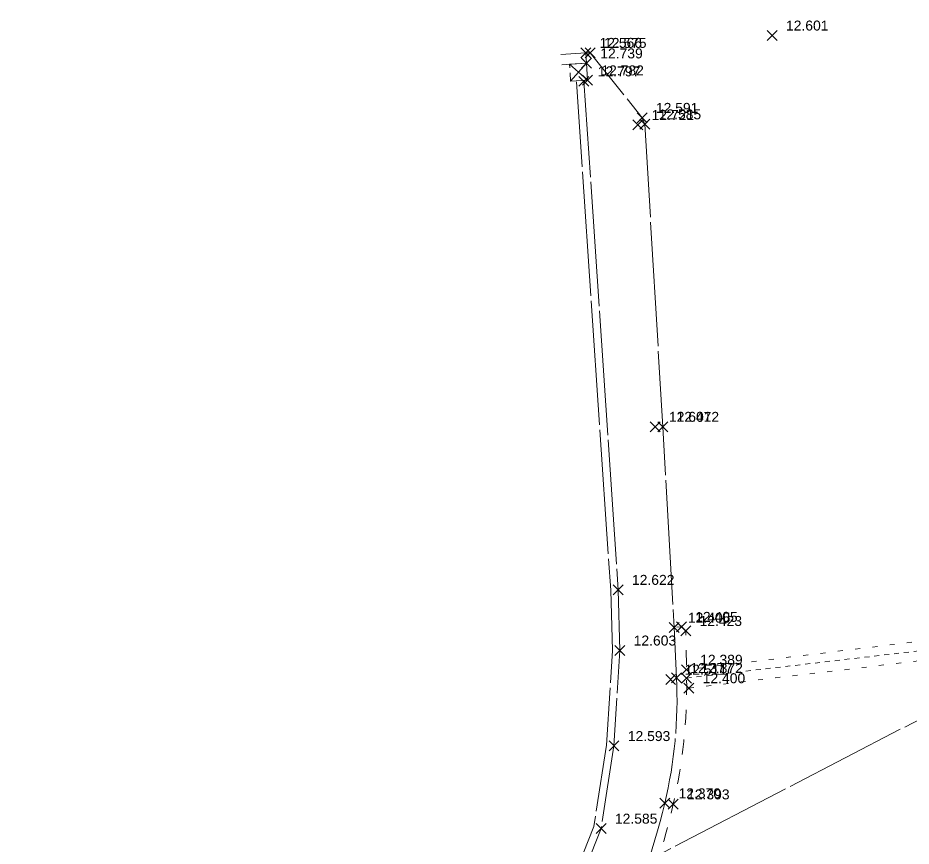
# Model space of a CAD drawing. Header units: metres. Extents: x 1224602 to 1224842, y 7187490 to 7187733.
# Drawn here: x 1224777.69 to 1224795.65, y 7187713.89 to 7187730.54 of the extents above; entities that cross this region are included whole.
import ezdxf

# ---------------------------------------------------------------- set-up
doc = ezdxf.new("R2010")
doc.units = ezdxf.units.M
doc.header["$PDMODE"] = 3
doc.header["$PDSIZE"] = 0.1
for name, pattern in [('LL_0822', [2.5, 2.5, 0]), ('LL_0824', [0.35, 0.1, -0.25]), ('LL_0827', [0.2, 0.1, -0.1]), ('LL_0829', [0.6, 0.3, -0.3]), ('SL_1146', [2.5, 2.5, 0]), ('Socle_Continu', [2.5, 2.5, 0]), ('YL_2901', [2.5, 2.5, 0])]:
    doc.linetypes.add(name, pattern=pattern)
for name, color, linetype, lineweight in [('CLOTU_SCS', 212, 'Socle_Continu', 13), ('SIGTA_SCI', 7, 'Socle_Continu', 13), ('SIGTO_SCI', 255, 'Socle_Continu', 13), ('VOIRI_SCS', 7, 'Socle_Continu', 13)]:
    doc.layers.add(name, color=color, linetype=linetype, lineweight=lineweight)
doc.layers.add('SIGTS_PSS', color=7, linetype='Socle_Continu', lineweight=13, true_color=0x9966cc)
doc.styles.get("Standard").update_dxf_attribs({"font": 'arial.ttf'})

# ---------------------------------------------------------------- blocks, each defined once
blk = doc.blocks.new('YP_1521')
at = {"layer": 'SIGTO_SCI', "color": 7, "linetype": 'Socle_Continu'}
blk.add_point((0, 0), dxfattribs=at)
at = {"layer": 'SIGTA_SCI', "linetype": 'Socle_Continu'}
blk.add_attdef('ALT', (0.278, 0.099), '', height=0.2, dxfattribs=at)
at = {"layer": 'SIGTA_SCI', "linetype": 'Socle_Continu', "flags": 9}
blk.add_attdef('CALQUE_ALT', (1.69, -1.18), '', height=0.2, dxfattribs=at)
at = {"layer": 'SIGTO_SCI', "linetype": 'Socle_Continu', "flags": 9}
for tag, p in [('ID', (1.69, 0.105)), ('NATURE', (1.69, -0.216)), ('FAMILLE', (1.69, -0.538)), ('CALQUE', (1.69, -0.859)), ('PCRS', (1.69, -1.823))]:
    blk.add_attdef(tag, p, '', height=0.2, dxfattribs=at)
blk = doc.blocks.new('SP_1162')
at = {"layer": 'CLOTU_SCS', "linetype": 'Socle_Continu'}
for p, q in [((0, 0), (1, 1)), ((0, 1), (1, 0))]:
    blk.add_line(p, q, dxfattribs=at)
at = {"layer": 'CLOTU_SCS', "linetype": 'Socle_Continu', "flags": 128}
blk.add_lwpolyline([(1, 0), (0, 0), (0, 1), (1, 1)], close=True, dxfattribs=at)
at = {"layer": 'CLOTU_SCS', "linetype": 'Socle_Continu', "flags": 9}
for tag, p in [('NATURE', (1.089, -0.022)), ('ID', (1.089, 0.299)), ('CALQUE', (1.089, -0.665)), ('FAMILLE', (1.089, -0.344)), ('PCRS', (1.089, -0.986))]:
    blk.add_attdef(tag, p, '', height=0.2, dxfattribs=at)

msp = doc.modelspace()

# ---------------------------------------------------------------- linework, layer by layer
at = {"layer": 'CLOTU_SCS', "linetype": 'SL_1146', "flags": 128}
for points in [[(1224789.123, 7187729.63), (1224789.109, 7187729.842), (1224788.61, 7187729.807)], [(1224789.123, 7187729.63), (1224788.625, 7187729.596)], [(1224782.448, 7187707.46), (1224782.635, 7187707.486), (1224784.431, 7187708.248), (1224786.085, 7187709.327), (1224787.505, 7187710.758), (1224788.545, 7187712.443), (1224789.272, 7187714.282), (1224789.528, 7187715.919), (1224789.645, 7187717.826), (1224789.611, 7187719.037), (1224788.923, 7187729.258)], [(1224782.477, 7187707.312), (1224782.675, 7187707.34), (1224784.502, 7187708.115), (1224786.18, 7187709.21), (1224787.623, 7187710.664), (1224788.679, 7187712.375), (1224789.418, 7187714.243), (1224789.677, 7187715.903), (1224789.795, 7187717.824), (1224789.761, 7187719.044), (1224789.073, 7187729.268)]]:
    msp.add_lwpolyline(points, dxfattribs=at)
at = {"layer": 'SIGTS_PSS', "linetype": 'YL_2901', "flags": 128}
msp.add_lwpolyline([(1224774.759, 7187705.496), (1224808.67, 7187723.114)], dxfattribs=at)
at = {"layer": 'VOIRI_SCS', "linetype": 'LL_0824', "flags": 128}
for points in [[(1224796.3, 7187730.544), (1224796.268, 7187730.498), (1224796.3, 7187730.324), (1224797.966, 7187718.313), (1224797.936, 7187718.265), (1224791.133, 7187717.437)], [(1224791.183, 7187717.066), (1224798.195, 7187717.898), (1224805.406, 7187718.728), (1224810.172, 7187719.279), (1224810.479, 7187719.318)]]:
    msp.add_lwpolyline(points, dxfattribs=at)
at = {"layer": 'VOIRI_SCS', "linetype": 'LL_0822', "flags": 128}
msp.add_lwpolyline([(1224783.454, 7187706.402, 0.048266), (1224785.839, 7187707.561, 0.068671), (1224788.003, 7187709.332, 0.079695), (1224789.703, 7187711.878, 0.048348), (1224790.697, 7187714.753, 0.071445), (1224790.934, 7187717.273), (1224790.885, 7187718.283), (1224790.658, 7187722.322), (1224790.298, 7187728.406), (1224790.242, 7187728.536), (1224789.199, 7187729.841), (1224789.109, 7187729.842)], format="xyb", dxfattribs=at)
at = {"layer": 'VOIRI_SCS', "linetype": 'LL_0827', "flags": 128}
msp.add_lwpolyline([(1224791.137, 7187717.269), (1224798.191, 7187718.093), (1224805.407, 7187718.906), (1224810.166, 7187719.46)], dxfattribs=at)
at = {"layer": 'VOIRI_SCS', "linetype": 'LL_0829', "flags": 128}
msp.add_lwpolyline([(1224719.567, 7187629.995), (1224719.57, 7187630.138), (1224719.557, 7187630.174), (1224719.588, 7187630.267), (1224719.545, 7187630.324), (1224720.833, 7187633.321), (1224721.222, 7187634.231), (1224722.181, 7187636.487), (1224722.239, 7187636.598), (1224724.439, 7187641.68), (1224725.237, 7187643.541), (1224726.46, 7187646.32), (1224727.566, 7187648.85), (1224730.462, 7187655.581), (1224732.075, 7187659.31), (1224732.999, 7187661.437), (1224737.7, 7187672.316), (1224738.489, 7187674.178), (1224739.407, 7187676.265), (1224740.909, 7187679.752), (1224744.847, 7187688.883), (1224746.288, 7187692.287), (1224746.828, 7187693.388), (1224747.113, 7187693.93), (1224747.415, 7187694.462), (1224747.655, 7187694.851), (1224747.907, 7187695.233), (1224748.171, 7187695.608), (1224748.444, 7187695.977), (1224749.016, 7187696.696), (1224749.616, 7187697.396), (1224750.235, 7187698.081), (1224750.751, 7187698.632), (1224750.866, 7187698.753), (1224751.509, 7187699.41), (1224751.84, 7187699.727), (1224752.181, 7187700.033), (1224752.671, 7187700.431), (1224753.179, 7187700.807), (1224753.701, 7187701.166), (1224753.822, 7187701.246), (1224754.231, 7187701.51), (1224754.769, 7187701.841), (1224755.314, 7187702.161), (1224755.867, 7187702.467), (1224756.427, 7187702.761), (1224756.932, 7187703.011), (1224757.443, 7187703.248), (1224757.961, 7187703.471), (1224758.484, 7187703.677), (1224759.015, 7187703.864), (1224759.552, 7187704.03), (1224759.675, 7187704.064), (1224760.097, 7187704.172), (1224760.647, 7187704.286), (1224761.144, 7187704.364), (1224761.654, 7187704.427), (1224762.647, 7187704.511), (1224769.787, 7187704.917), (1224774.773, 7187705.238), (1224778.3, 7187705.432), (1224780.33, 7187705.612), (1224781.355, 7187705.743), (1224782.557, 7187705.904), (1224783.029, 7187706.049), (1224783.512, 7187706.223, 0.052843), (1224785.935, 7187707.389, 0.067509), (1224788.15, 7187709.214, 0.080459), (1224789.883, 7187711.822, 0.049401), (1224790.869, 7187714.731, 0.061613), (1224791.137, 7187717.269), (1224791.12, 7187718.218), (1224791.032, 7187718.3), (1224790.885, 7187718.283)], format="xyb", dxfattribs=at)

# ---------------------------------------------------------------- block references
at = {"layer": 'CLOTU_SCS', "color": 6, "linetype": 'Socle_Continu', "xscale": 0.342471388506813, "yscale": 0.342471388506813, "rotation": 93.57218086160677}
msp.add_blockref('SP_1162', (1224789.145, 7187729.289), dxfattribs=at)
at = {"layer": 'SIGTO_SCI', "linetype": 'Socle_Continu'}
ref = msp.add_blockref('YP_1521', (1224792.858, 7187730.19), dxfattribs=at)
ref.add_attrib('ALT', '12.601', (1224793.136, 7187730.289), dxfattribs={"layer": 'SIGTA_SCI', "linetype": 'Socle_Continu', "height": 0.2})
ref = msp.add_blockref('YP_1521', (1224789.109, 7187729.842), dxfattribs=at)
ref.add_attrib('ALT', '12.566', (1224789.387, 7187729.941), dxfattribs={"layer": 'SIGTA_SCI', "linetype": 'Socle_Continu', "height": 0.2})
ref = msp.add_blockref('YP_1521', (1224789.199, 7187729.841), dxfattribs=at)
ref.add_attrib('ALT', '12.575', (1224789.477, 7187729.94), dxfattribs={"layer": 'SIGTA_SCI', "linetype": 'Socle_Continu', "height": 0.2})
ref = msp.add_blockref('YP_1521', (1224789.123, 7187729.63), dxfattribs=at)
ref.add_attrib('ALT', '12.739', (1224789.401, 7187729.729), dxfattribs={"layer": 'SIGTA_SCI', "linetype": 'Socle_Continu', "height": 0.2})
ref = msp.add_blockref('YP_1521', (1224789.073, 7187729.268), dxfattribs=at)
ref.add_attrib('ALT', '12.797', (1224789.351, 7187729.367), dxfattribs={"layer": 'SIGTA_SCI', "linetype": 'Socle_Continu', "height": 0.2})
ref = msp.add_blockref('YP_1521', (1224789.145, 7187729.289), dxfattribs=at)
ref.add_attrib('ALT', '12.782', (1224789.423, 7187729.387), dxfattribs={"layer": 'SIGTA_SCI', "linetype": 'Socle_Continu', "height": 0.2})
ref = msp.add_blockref('YP_1521', (1224790.242, 7187728.536), dxfattribs=at)
ref.add_attrib('ALT', '12.591', (1224790.52, 7187728.634), dxfattribs={"layer": 'SIGTA_SCI', "linetype": 'Socle_Continu', "height": 0.2})
ref = msp.add_blockref('YP_1521', (1224790.155, 7187728.391), dxfattribs=at)
ref.add_attrib('ALT', '12.721', (1224790.433, 7187728.49), dxfattribs={"layer": 'SIGTA_SCI', "linetype": 'Socle_Continu', "height": 0.2})
ref = msp.add_blockref('YP_1521', (1224790.298, 7187728.406), dxfattribs=at)
ref.add_attrib('ALT', '12.585', (1224790.576, 7187728.504), dxfattribs={"layer": 'SIGTA_SCI', "linetype": 'Socle_Continu', "height": 0.2})
ref = msp.add_blockref('YP_1521', (1224790.505, 7187722.323), dxfattribs=at)
ref.add_attrib('ALT', '12.601', (1224790.783, 7187722.422), dxfattribs={"layer": 'SIGTA_SCI', "linetype": 'Socle_Continu', "height": 0.2})
ref = msp.add_blockref('YP_1521', (1224790.658, 7187722.322), dxfattribs=at)
ref.add_attrib('ALT', '12.472', (1224790.936, 7187722.421), dxfattribs={"layer": 'SIGTA_SCI', "linetype": 'Socle_Continu', "height": 0.2})
ref = msp.add_blockref('YP_1521', (1224789.761, 7187719.044), dxfattribs=at)
ref.add_attrib('ALT', '12.622', (1224790.039, 7187719.143), dxfattribs={"layer": 'SIGTA_SCI', "linetype": 'Socle_Continu', "height": 0.2})
ref = msp.add_blockref('YP_1521', (1224790.885, 7187718.283), dxfattribs=at)
ref.add_attrib('ALT', '12.405', (1224791.163, 7187718.382), dxfattribs={"layer": 'SIGTA_SCI', "linetype": 'Socle_Continu', "height": 0.2})
ref = msp.add_blockref('YP_1521', (1224791.032, 7187718.3), dxfattribs=at)
ref.add_attrib('ALT', '12.405', (1224791.31, 7187718.399), dxfattribs={"layer": 'SIGTA_SCI', "linetype": 'Socle_Continu', "height": 0.2})
ref = msp.add_blockref('YP_1521', (1224791.12, 7187718.218), dxfattribs=at)
ref.add_attrib('ALT', '12.423', (1224791.398, 7187718.317), dxfattribs={"layer": 'SIGTA_SCI', "linetype": 'Socle_Continu', "height": 0.2})
ref = msp.add_blockref('YP_1521', (1224789.795, 7187717.824), dxfattribs=at)
ref.add_attrib('ALT', '12.603', (1224790.073, 7187717.923), dxfattribs={"layer": 'SIGTA_SCI', "linetype": 'Socle_Continu', "height": 0.2})
ref = msp.add_blockref('YP_1521', (1224791.133, 7187717.437), dxfattribs=at)
ref.add_attrib('ALT', '12.389', (1224791.41, 7187717.536), dxfattribs={"layer": 'SIGTA_SCI', "linetype": 'Socle_Continu', "height": 0.2})
ref = msp.add_blockref('YP_1521', (1224790.817, 7187717.239), dxfattribs=at)
ref.add_attrib('ALT', '12.511', (1224791.095, 7187717.338), dxfattribs={"layer": 'SIGTA_SCI', "linetype": 'Socle_Continu', "height": 0.2})
ref = msp.add_blockref('YP_1521', (1224790.934, 7187717.273), dxfattribs=at)
ref.add_attrib('ALT', '12.377', (1224791.212, 7187717.371), dxfattribs={"layer": 'SIGTA_SCI', "linetype": 'Socle_Continu', "height": 0.2})
ref = msp.add_blockref('YP_1521', (1224791.137, 7187717.269), dxfattribs=at)
ref.add_attrib('ALT', '12.372', (1224791.415, 7187717.367), dxfattribs={"layer": 'SIGTA_SCI', "linetype": 'Socle_Continu', "height": 0.2})
ref = msp.add_blockref('YP_1521', (1224791.183, 7187717.066), dxfattribs=at)
ref.add_attrib('ALT', '12.400', (1224791.461, 7187717.165), dxfattribs={"layer": 'SIGTA_SCI', "linetype": 'Socle_Continu', "height": 0.2})
ref = msp.add_blockref('YP_1521', (1224789.677, 7187715.903), dxfattribs=at)
ref.add_attrib('ALT', '12.593', (1224789.955, 7187716.002), dxfattribs={"layer": 'SIGTA_SCI', "linetype": 'Socle_Continu', "height": 0.2})
ref = msp.add_blockref('YP_1521', (1224790.697, 7187714.753), dxfattribs=at)
ref.add_attrib('ALT', '12.370', (1224790.975, 7187714.851), dxfattribs={"layer": 'SIGTA_SCI', "linetype": 'Socle_Continu', "height": 0.2})
ref = msp.add_blockref('YP_1521', (1224790.869, 7187714.731), dxfattribs=at)
ref.add_attrib('ALT', '12.393', (1224791.147, 7187714.829), dxfattribs={"layer": 'SIGTA_SCI', "linetype": 'Socle_Continu', "height": 0.2})
ref = msp.add_blockref('YP_1521', (1224789.418, 7187714.243), dxfattribs=at)
ref.add_attrib('ALT', '12.585', (1224789.696, 7187714.341), dxfattribs={"layer": 'SIGTA_SCI', "linetype": 'Socle_Continu', "height": 0.2})

doc.saveas('drawing.dxf')
